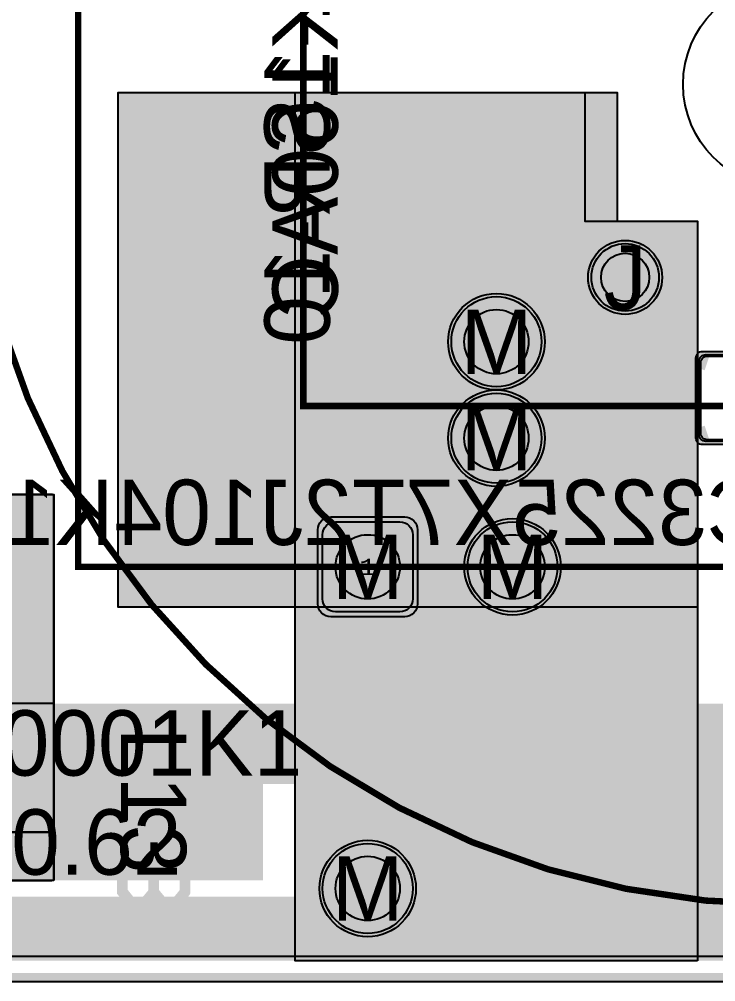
# Model space of a CAD drawing. Extents: x -28 to 199, y -61 to 255.
# Drawn here: x 119.92 to 141.56, y -0.15 to 29.78 of the extents above; entities that cross this region are included whole.
import ezdxf
from ezdxf.enums import TextEntityAlignment as Align

# ---------------------------------------------------------------- set-up
doc = ezdxf.new("R2010")
doc.units = 0
doc.header["$MEASUREMENT"] = 0
for name, color, linetype in [('ASSEMBLY_OUTLINES_TOP', 102, 'CONTINUOUS'), ('ASSEMBLY_PART_NUMBERS_BTM', 191, 'CONTINUOUS'), ('ASSEMBLY_PART_NUMBERS_TOP', 102, 'CONTINUOUS'), ('BOARD_OUTLINE', 10, 'CONTINUOUS'), ('DRILL_DRAWING', 21, 'CONTINUOUS'), ('GENERATED_SILKSCREEN_TOP', 140, 'CONTINUOUS'), ('MANUFACTURING_OUTLINES', 10, 'CONTINUOUS'), ('MOUNTING_HOLE_PADS_LAYER14', 150, 'CONTINUOUS'), ('MOUNTING_HOLE_PADS_LAYER17', 10, 'CONTINUOUS'), ('MOUNTING_HOLE_PADS_LAYER_2', 230, 'CONTINUOUS'), ('MOUNTING_HOLE_PADS_LAYER_3', 81, 'CONTINUOUS'), ('MOUNTING_HOLES_LAYER_2', 42, 'CONTINUOUS'), ('MOUNTING_HOLES_LAYER_3', 42, 'CONTINUOUS'), ('MOUNTING_HOLES_LAYER_BOT21', 42, 'CONTINUOUS'), ('MOUNTING_HOLES_LAYER_TOP', 42, 'CONTINUOUS'), ('PART_HOLES_LAYER_2', 30, 'CONTINUOUS'), ('PART_HOLES_LAYER_3', 30, 'CONTINUOUS'), ('PART_HOLES_LAYER_BOTTOM', 30, 'CONTINUOUS'), ('PART_HOLES_LAYER_TOP', 30, 'CONTINUOUS'), ('PART_PADS_LAYER_2', 230, 'CONTINUOUS'), ('PART_PADS_LAYER_3', 81, 'CONTINUOUS'), ('PART_PADS_LAYER_BOTTOM', 10, 'CONTINUOUS'), ('PART_PADS_LAYER_TOP', 150, 'CONTINUOUS'), ('PART_PADS_SMD_BTM', 10, 'CONTINUOUS'), ('PIN_NUMBERS_BTM', 8, 'CONTINUOUS'), ('PIN_NUMBERS_TOP', 8, 'CONTINUOUS'), ('PLACEMENT_OUTLINES_TOP', 130, 'CONTINUOUS'), ('PLANE_DATA_LAYER_2', 230, 'CONTINUOUS'), ('PLANE_DATA_LAYER_3', 81, 'CONTINUOUS'), ('PLANE_DATA_LAYER_BOTTOM', 10, 'CONTINUOUS'), ('PLANE_DATA_LAYER_TOP', 150, 'CONTINUOUS'), ('PLANE_SHAPES_LAYER_2', 230, 'CONTINUOUS'), ('PLANE_SHAPES_LAYER_3', 81, 'CONTINUOUS'), ('PLANE_SHAPES_LAYER_BOTTOM', 10, 'CONTINUOUS'), ('PLANE_SHAPES_LAYER_TOP', 150, 'CONTINUOUS'), ('ROUTE_BORDER', 151, 'CONTINUOUS'), ('SILKSCREEN_OUTLINES_TOP', 150, 'CONTINUOUS'), ('SILKSCREEN_REF_DES_TOP', 150, 'CONTINUOUS'), ('SOLDERMASK_PADS_BTM', 12, 'CONTINUOUS'), ('SOLDERMASK_PADS_TOP', 180, 'CONTINUOUS'), ('SOLDERPASTE_PADS_BTM', 12, 'CONTINUOUS')]:
    doc.layers.add(name, color=color, linetype=linetype)
doc.styles.add('COURIER_NEW', font='COUR.TTF')
doc.styles.add('VERIBEST_GERBER_0', font='txt')

msp = doc.modelspace()

# ---------------------------------------------------------------- hatches: boundary and pattern name
at = {"layer": 'MOUNTING_HOLES_LAYER_2'}
h = msp.add_hatch(color=256, dxfattribs=at)
edge = h.paths.add_edge_path()
edge.add_arc((138.75, 21.75), 0.75, 0, 360)
h = msp.add_hatch(color=256, dxfattribs=at)
edge = h.paths.add_edge_path()
edge.add_arc((134.75, 19.75), 1, 0, 360)
h = msp.add_hatch(color=256, dxfattribs=at)
edge = h.paths.add_edge_path()
edge.add_arc((134.75, 16.75), 1, 0, 360)
h = msp.add_hatch(color=256, dxfattribs=at)
edge = h.paths.add_edge_path()
edge.add_arc((135.25, 12.75), 1, 0, 360)
h = msp.add_hatch(color=256, dxfattribs=at)
edge = h.paths.add_edge_path()
edge.add_arc((130.75, 2.75), 1, 0, 360)
at = {"layer": 'MOUNTING_HOLES_LAYER_3'}
h = msp.add_hatch(color=256, dxfattribs=at)
edge = h.paths.add_edge_path()
edge.add_arc((138.75, 21.75), 0.75, 0, 360)
h = msp.add_hatch(color=256, dxfattribs=at)
edge = h.paths.add_edge_path()
edge.add_arc((134.75, 19.75), 1, 0, 360)
h = msp.add_hatch(color=256, dxfattribs=at)
edge = h.paths.add_edge_path()
edge.add_arc((134.75, 16.75), 1, 0, 360)
h = msp.add_hatch(color=256, dxfattribs=at)
edge = h.paths.add_edge_path()
edge.add_arc((135.25, 12.75), 1, 0, 360)
h = msp.add_hatch(color=256, dxfattribs=at)
edge = h.paths.add_edge_path()
edge.add_arc((130.75, 2.75), 1, 0, 360)
at = {"layer": 'MOUNTING_HOLES_LAYER_BOT21'}
h = msp.add_hatch(color=256, dxfattribs=at)
edge = h.paths.add_edge_path()
edge.add_arc((138.75, 21.75), 0.75, 0, 360)
h = msp.add_hatch(color=256, dxfattribs=at)
edge = h.paths.add_edge_path()
edge.add_arc((134.75, 19.75), 1, 0, 360)
h = msp.add_hatch(color=256, dxfattribs=at)
edge = h.paths.add_edge_path()
edge.add_arc((134.75, 16.75), 1, 0, 360)
h = msp.add_hatch(color=256, dxfattribs=at)
edge = h.paths.add_edge_path()
edge.add_arc((135.25, 12.75), 1, 0, 360)
h = msp.add_hatch(color=256, dxfattribs=at)
edge = h.paths.add_edge_path()
edge.add_arc((130.75, 2.75), 1, 0, 360)
at = {"layer": 'MOUNTING_HOLES_LAYER_TOP'}
h = msp.add_hatch(color=256, dxfattribs=at)
edge = h.paths.add_edge_path()
edge.add_arc((138.75, 21.75), 0.75, 0, 360)
h = msp.add_hatch(color=256, dxfattribs=at)
edge = h.paths.add_edge_path()
edge.add_arc((134.75, 19.75), 1, 0, 360)
h = msp.add_hatch(color=256, dxfattribs=at)
edge = h.paths.add_edge_path()
edge.add_arc((134.75, 16.75), 1, 0, 360)
h = msp.add_hatch(color=256, dxfattribs=at)
edge = h.paths.add_edge_path()
edge.add_arc((135.25, 12.75), 1, 0, 360)
h = msp.add_hatch(color=256, dxfattribs=at)
edge = h.paths.add_edge_path()
edge.add_arc((130.75, 2.75), 1, 0, 360)
at = {"layer": 'PART_HOLES_LAYER_2'}
h = msp.add_hatch(color=256, dxfattribs=at)
edge = h.paths.add_edge_path()
edge.add_arc((130.75, 12.75), 1, 0, 360)
at = {"layer": 'PART_HOLES_LAYER_3'}
h = msp.add_hatch(color=256, dxfattribs=at)
edge = h.paths.add_edge_path()
edge.add_arc((130.75, 12.75), 1, 0, 360)
at = {"layer": 'PART_HOLES_LAYER_BOTTOM'}
h = msp.add_hatch(color=256, dxfattribs=at)
edge = h.paths.add_edge_path()
edge.add_arc((130.75, 12.75), 1, 0, 360)
at = {"layer": 'PART_HOLES_LAYER_TOP'}
h = msp.add_hatch(color=256, dxfattribs=at)
edge = h.paths.add_edge_path()
edge.add_arc((130.75, 12.75), 1, 0, 360)
at = {"layer": 'PLANE_DATA_LAYER_2'}
msp.add_hatch(color=256, dxfattribs=at).paths.add_polyline_path([(121, 14.9238, 0.414213562373095), (120.9238, 15), (103.500008, 15, -0.414213562373095), (103.5, 15.000008), (103.5, 24.999992, -0.414213562373095), (103.500008, 25), (109.4238, 25, 0.414213562373095), (109.5, 25.0762), (109.5, 31.4238, 0.414213562373095), (109.4238, 31.5), (95.0762, 31.5, 0.414213562373095), (95, 31.4238), (95, 25.0762, 0.414213562373095), (95.0762, 25), (100.999992, 25, -0.414213562373095), (101, 24.999992), (101, 11.5762, 0.414213562373095), (101.0762, 11.5), (106.999992, 11.5, -0.414213562373095), (107, 11.499992), (107, 6.367252, 0.7831157008605979), (107.143643, 6.331786, -0.6540392042637475), (109.428178, 6.167608, 0.7065122331251468), (109.571822, 6.167608, -0.7065077913008041), (111.928178, 6.167608, 0.7065122331251468), (112.071822, 6.167608, -0.842697391212426), (114.5, 5.75, -0.842697391212426), (112.071822, 5.332392, 0.7065122331251468), (111.928178, 5.332392, -0.7065077913008041), (109.571822, 5.332392, 0.7065122331251468), (109.428178, 5.332392, -0.6540392042637475), (107.143643, 5.168214, 0.7831157008605979), (107, 5.132748), (107, 3.0762, 0.414213562373095), (107.0762, 3), (120.9238, 3, 0.414213562373095), (121, 3.0762)], flags=0)
h = msp.add_hatch(color=256, dxfattribs=at)
h.paths.add_polyline_path([(141, 11.5762, -0.414213562373095), (140.9238, 11.5), (136.515686, 11.5, -0.6546494784378296), (136.459815, 11.628015, 0.1891457526457979), (136.9, 12.749999), (136.9, 12.75, 0.9999999999999999), (133.6, 12.75), (133.6, 12.749999, 0.1891457526457979), (134.040185, 11.628015, -0.6546529149618133), (133.984314, 11.5), (132.62581, 11.5, -0.4238460246470318), (132.549651, 11.578697, 0.0081928035694442), (132.55, 11.599994), (132.55, 13.9, 0.414213562373095), (131.9, 14.55), (129.6, 14.55, 0.414213562373095), (128.95, 13.9), (128.95, 11.599994, 0.0081928035694442), (128.950349, 11.578697, -0.4238537609683974), (128.87419, 11.5), (123.0762, 11.5, -0.414213562373095), (123, 11.5762), (123, 27.4238, -0.414213562373095), (123.0762, 27.5), (138.4238, 27.5, -0.414213562373095), (138.5, 27.4238), (138.5, 23.500008, 0.414213562373095), (138.500008, 23.5), (140.9238, 23.5, -0.414213562373095), (141, 23.4238)], flags=0)
h.paths.add_polyline_path([(135.566554, 18.316215, 3.776584228258665), (133.933446, 18.316215, -0.5812912328426739), (133.933446, 18.183785, 3.776584228258665), (135.566554, 18.183785, -0.5812912328426739)], flags=0)
h.paths.add_polyline_path([(137.45, 21.75, -0.9999999999999999), (140.05, 21.75, -0.9999999999999999)], flags=0)
for points in [[(138.75, 21.75), (138.75, 23.1262)], [(138.75, 21.75), (137.3738, 21.75)], [(138.75, 21.75), (138.75, 20.3738)], [(138.75, 21.75), (140.1262, 21.75)], [(134.75, 19.75), (133.529392, 20.970608)], [(134.75, 19.75), (135.970608, 20.970608)], [(134.75, 19.75), (133.50139, 18.558052)], [(134.75, 19.75), (135.99861, 18.558052)], [(134.75, 16.75), (133.50139, 17.941948)], [(134.75, 16.75), (135.99861, 17.941948)], [(134.75, 16.75), (133.529392, 15.529392)], [(134.75, 16.75), (135.970608, 15.529392)], [(130.75, 13.9), (130.75, 14.6262)], [(135.25, 12.75), (135.25, 14.4762)], [(129.6, 12.75), (128.8738, 12.75)], [(131.9, 12.75), (132.6262, 12.75)], [(135.25, 12.75), (133.5238, 12.75)], [(135.25, 12.75), (136.9762, 12.75)]]:
    msp.add_hatch(color=256, dxfattribs=at).paths.add_polyline_path(points, is_closed=False, flags=0)
at = {"layer": 'PLANE_DATA_LAYER_3'}
msp.add_hatch(color=256, dxfattribs=at).paths.add_polyline_path([(121, 14.9238, 0.414213562373095), (120.9238, 15), (103.500008, 15, -0.414213562373095), (103.5, 15.000008), (103.5, 24.999992, -0.414213562373095), (103.500008, 25), (109.4238, 25, 0.414213562373095), (109.5, 25.0762), (109.5, 31.4238, 0.414213562373095), (109.4238, 31.5), (95.0762, 31.5, 0.414213562373095), (95, 31.4238), (95, 25.0762, 0.414213562373095), (95.0762, 25), (100.999992, 25, -0.414213562373095), (101, 24.999992), (101, 11.5762, 0.414213562373095), (101.0762, 11.5), (106.999992, 11.5, -0.414213562373095), (107, 11.499992), (107, 6.367252, 0.7831157008605979), (107.143643, 6.331786, -0.6540392042637475), (109.428178, 6.167608, 0.7065122331251468), (109.571822, 6.167608, -0.7065077913008041), (111.928178, 6.167608, 0.7065122331251468), (112.071822, 6.167608, -0.842697391212426), (114.5, 5.75, -0.842697391212426), (112.071822, 5.332392, 0.7065122331251468), (111.928178, 5.332392, -0.7065077913008041), (109.571822, 5.332392, 0.7065122331251468), (109.428178, 5.332392, -0.6540392042637475), (107.143643, 5.168214, 0.7831157008605979), (107, 5.132748), (107, 3.0762, 0.414213562373095), (107.0762, 3), (120.9238, 3, 0.414213562373095), (121, 3.0762)], flags=0)
h = msp.add_hatch(color=256, dxfattribs=at)
h.paths.add_polyline_path([(141, 11.5762, -0.414213562373095), (140.9238, 11.5), (136.515686, 11.5, -0.6546494784378296), (136.459815, 11.628015, 0.1891457526457979), (136.9, 12.749999), (136.9, 12.75, 0.9999999999999999), (133.6, 12.75), (133.6, 12.749999, 0.1891457526457979), (134.040185, 11.628015, -0.6546529149618133), (133.984314, 11.5), (132.62581, 11.5, -0.4238460246470318), (132.549651, 11.578697, 0.0081928035694442), (132.55, 11.599994), (132.55, 13.9, 0.414213562373095), (131.9, 14.55), (129.6, 14.55, 0.414213562373095), (128.95, 13.9), (128.95, 11.599994, 0.0081928035694442), (128.950349, 11.578697, -0.4238537609683974), (128.87419, 11.5), (123.0762, 11.5, -0.414213562373095), (123, 11.5762), (123, 27.4238, -0.414213562373095), (123.0762, 27.5), (137.4238, 27.5, -0.414213562373095), (137.5, 27.4238), (137.5, 23.500008, 0.414213562373095), (137.500008, 23.5), (140.9238, 23.5, -0.414213562373095), (141, 23.4238)], flags=0)
h.paths.add_polyline_path([(135.566554, 18.316215, 3.776584228258665), (133.933446, 18.316215, -0.5812912328426739), (133.933446, 18.183785, 3.776584228258665), (135.566554, 18.183785, -0.5812912328426739)], flags=0)
h.paths.add_polyline_path([(137.45, 21.75, -0.9999999999999999), (140.05, 21.75, -0.9999999999999999)], flags=0)
for points in [[(138.75, 21.75), (138.75, 23.1262)], [(138.75, 21.75), (137.3738, 21.75)], [(138.75, 21.75), (138.75, 20.3738)], [(138.75, 21.75), (140.1262, 21.75)], [(134.75, 19.75), (133.529392, 20.970608)], [(134.75, 19.75), (135.970608, 20.970608)], [(134.75, 19.75), (133.50139, 18.558052)], [(134.75, 19.75), (135.99861, 18.558052)], [(134.75, 16.75), (133.50139, 17.941948)], [(134.75, 16.75), (135.99861, 17.941948)], [(134.75, 16.75), (133.529392, 15.529392)], [(134.75, 16.75), (135.970608, 15.529392)], [(130.75, 13.9), (130.75, 14.6262)], [(135.25, 12.75), (135.25, 14.4762)], [(129.6, 12.75), (128.8738, 12.75)], [(131.9, 12.75), (132.6262, 12.75)], [(135.25, 12.75), (133.5238, 12.75)], [(135.25, 12.75), (136.9762, 12.75)]]:
    msp.add_hatch(color=256, dxfattribs=at).paths.add_polyline_path(points, is_closed=False, flags=0)
at = {"layer": 'PLANE_DATA_LAYER_BOTTOM'}
h = msp.add_hatch(color=256, dxfattribs=at)
h.paths.add_polyline_path([(169.5, 10.5762, -0.414213562373095), (169.4238, 10.5), (159.500008, 10.5, 0.414213562373095), (159.5, 10.499992), (159.5, 0.7112, -0.414213562373095), (159.4238, 0.635), (134.0762, 0.635, -0.414213562373095), (134, 0.7112), (134, 5.999992, 0.414213562373095), (133.999992, 6), (127.500008, 6, 0.414213562373095), (127.5, 5.999992), (127.5, 3.0762, -0.414213562373095), (127.4238, 3), (107.0762, 3, -0.414213562373095), (107, 3.0762), (107, 5.132748, -0.7831157008605979), (107.143643, 5.168214, 0.6540392042637475), (109.428178, 5.332392, -0.7065122331251468), (109.571822, 5.332392, 0.7065077913008041), (111.928178, 5.332392, -0.7065122331251468), (112.071822, 5.332392, 5.814490949740429), (112.071822, 6.167608, -0.7065122331251468), (111.928178, 6.167608, 0.7065077913008041), (109.571822, 6.167608, -0.7065122331251468), (109.428178, 6.167608, 0.6540392042637475), (107.143643, 6.331786, -0.7831157008605979), (107, 6.367252), (107, 11.499992, 0.414213562373095), (106.999992, 11.5), (101.0762, 11.5, -0.414213562373095), (101, 11.5762), (101, 24.999992, 0.414213562373095), (100.999992, 25), (95.0762, 25, -0.414213562373095), (95, 25.0762), (95, 31.4238, -0.414213562373095), (95.0762, 31.5), (109.4238, 31.5, -0.414213562373095), (109.5, 31.4238), (109.5, 25.0762, -0.414213562373095), (109.4238, 25), (103.500008, 25, 0.414213562373095), (103.5, 24.999992), (103.5, 15.000008, 0.414213562373095), (103.500008, 15), (120.9238, 15, -0.414213562373095), (121, 14.9238), (121, 8.500008, 0.414213562373095), (121.000008, 8.5), (145.499992, 8.5, 0.414213562373095), (145.5, 8.500008), (145.5, 16.437109, -0.2294412891216877), (145.528962, 16.4969, 0.229443529308325), (145.7, 16.85), (145.7, 19.15, 0.229443529308325), (145.528962, 19.5031, -0.2294412891216876), (145.5, 19.562891), (145.5, 22.9238, -0.414213562373095), (145.5762, 23), (148.031585, 23, -0.7571947813028697), (148.071364, 22.858807, 1.706703920368657), (150.05, 21.75), (150.05, 21.750001, 0.3457374040796593), (149.058138, 23.012954, -0.3457356601756757), (149, 23.086982), (149, 27.4238, -0.414213562373095), (149.0762, 27.5), (169.4238, 27.5, -0.414213562373095), (169.5, 27.4238)], flags=0)
h.paths.add_polyline_path([(108.25, 26.075, 0.414213562373095), (109, 26.825), (109, 29.825, 0.414213562373095), (108.25, 30.575), (96.25, 30.575, 0.414213562373095), (95.5, 29.825), (95.5, 26.825, 0.414213562373095), (96.25, 26.075)], flags=0)
h.paths.add_polyline_path([(150.6, 12.75, -0.9999999999999999), (153.9, 12.75, -0.9999999999999999)], flags=0)
h.paths.add_polyline_path([(153.566554, 18.316215, 3.776584228258665), (151.933446, 18.316215, -0.5812912328426739), (151.933446, 18.183785, 3.776584228258665), (153.566554, 18.183785, -0.5812912328426739)], flags=0)
h.paths.add_polyline_path([(155.1, 2.75, -0.9999999999999999), (158.4, 2.75, -0.9999999999999999)], flags=0)
h.paths.add_polyline_path([(155.1, 12.75, -0.9999999999999999), (158.4, 12.75, -0.9999999999999999)], flags=0)
h = msp.add_hatch(color=256, dxfattribs=at)
h.paths.add_polyline_path([(141, 19.562891, -0.2294412891216877), (140.971038, 19.5031, 0.229443529308325), (140.8, 19.15), (140.8, 16.85, 0.229443529308325), (140.971038, 16.4969, -0.2294412891216877), (141, 16.437109), (141, 11.5762, -0.414213562373095), (140.9238, 11.5), (136.515686, 11.5, -0.6546494784378296), (136.459815, 11.628015, 0.1891457526457979), (136.9, 12.749999), (136.9, 12.75, 0.9999999999999999), (133.6, 12.75), (133.6, 12.749999, 0.1891457526457979), (134.040185, 11.628015, -0.6546529149618133), (133.984314, 11.5), (132.455096, 11.5, -0.414213562373095), (132.378896, 11.5762), (132.378896, 11.576202, -0.0604851549100909), (132.38111, 11.594437, 0.060492362689889), (132.4, 11.750001), (132.4, 13.75, 0.414213562373095), (131.75, 14.4), (129.75, 14.4, 0.414213562373095), (129.1, 13.75), (129.1, 11.749999, 0.0604915906442901), (129.11889, 11.594437, -0.0604851549100909), (129.121104, 11.576202), (129.121104, 11.5762, -0.414213562373095), (129.044904, 11.5), (123.0762, 11.5, -0.414213562373095), (123, 11.5762), (123, 27.4238, -0.414213562373095), (123.0762, 27.5), (137.4238, 27.5, -0.414213562373095), (137.5, 27.4238), (137.5, 23.500008, 0.414213562373095), (137.500008, 23.5), (140.9238, 23.5, -0.414213562373095), (141, 23.4238)], flags=0)
h.paths.add_polyline_path([(135.566554, 18.316215, 3.776584228258665), (133.933446, 18.316215, -0.5812912328426739), (133.933446, 18.183785, 3.776584228258665), (135.566554, 18.183785, -0.5812912328426739)], flags=0)
h.paths.add_polyline_path([(137.45, 21.75, -0.9999999999999999), (140.05, 21.75, -0.9999999999999999)], flags=0)
for points in [[(138.75, 21.75), (138.75, 23.1262)], [(138.75, 21.75), (137.3738, 21.75)], [(138.75, 21.75), (138.75, 20.3738)], [(138.75, 21.75), (140.1262, 21.75)], [(134.75, 19.75), (133.529392, 20.970608)], [(134.75, 19.75), (135.970608, 20.970608)], [(134.75, 19.75), (133.50139, 18.558052)], [(134.75, 19.75), (135.99861, 18.558052)], [(141.3, 19.1), (140.742175, 19.287842)], [(134.75, 16.75), (133.50139, 17.941948)], [(134.75, 16.75), (135.99861, 17.941948)], [(141.3, 16.9), (140.742172, 16.712168)], [(134.75, 16.75), (133.529392, 15.529392)], [(134.75, 16.75), (135.970608, 15.529392)], [(130.75, 13.75), (130.75, 14.4762)], [(135.25, 12.75), (135.25, 14.4762)], [(129.75, 12.75), (129.0238, 12.75)], [(131.75, 12.75), (132.4762, 12.75)], [(135.25, 12.75), (133.5238, 12.75)], [(135.25, 12.75), (136.9762, 12.75)]]:
    msp.add_hatch(color=256, dxfattribs=at).paths.add_polyline_path(points, is_closed=False, flags=0)
at = {"layer": 'PLANE_DATA_LAYER_TOP'}
h = msp.add_hatch(color=256, dxfattribs=at)
h.paths.add_polyline_path([(141, 0.7112, -0.414213562373095), (140.9238, 0.635), (96.5762, 0.635, -0.414213562373095), (96.5, 0.7112), (96.5, 20.999992, 0.414213562373095), (96.499992, 21), (76.5762, 21, -0.414213562373095), (76.5, 21.0762), (76.5, 32.9238, -0.414213562373095), (76.5762, 33), (91.4238, 33, -0.414213562373095), (91.5, 32.9238), (91.5, 23.000008, 0.414213562373095), (91.500008, 23), (98.9238, 23, -0.414213562373095), (99, 22.9238), (99, 9.500008, 0.414213562373095), (99.000008, 9.5), (104.4238, 9.5, -0.414213562373095), (104.5, 9.4238), (104.5, 6.367252, -0.7831157008605979), (104.356357, 6.331786, 0.6540392042637475), (102.071822, 6.167608, -0.7065122331251468), (101.928178, 6.167608, 0.7065077913008041), (99.571822, 6.167608, -0.7065122331251468), (99.428178, 6.167608, 5.814490949740429), (99.428178, 5.332392, -0.7065122331251468), (99.571822, 5.332392, 0.7065077913008041), (101.928178, 5.332392, -0.7065122331251468), (102.071822, 5.332392, 0.6540392042637475), (104.356357, 5.168214, -0.7831157008605979), (104.5, 5.132748), (104.5, 2.500008, 0.414213562373095), (104.500008, 2.5), (128.499992, 2.5, 0.414213562373095), (128.5, 2.500008), (128.5, 12.499992, 0.414213562373095), (128.499992, 12.5), (123.0762, 12.5, -0.414213562373095), (123, 12.5762), (123, 27.4238, -0.414213562373095), (123.0762, 27.5), (137.4238, 27.5, -0.414213562373095), (137.5, 27.4238), (137.5, 23.500008, 0.414213562373095), (137.500008, 23.5), (140.9238, 23.5, -0.414213562373095), (141, 23.4238)], flags=0)
h.paths.add_polyline_path([(129.1, 2.75, -0.9999999999999999), (132.4, 2.75, -0.9999999999999999)], flags=0)
h.paths.add_polyline_path([(131.75, 11.1, 0.414213562373095), (132.4, 11.75), (132.4, 13.75, 0.414213562373095), (131.75, 14.4), (129.75, 14.4, 0.414213562373095), (129.1, 13.75), (129.1, 11.75, 0.414213562373095), (129.75, 11.1)], flags=0)
h.paths.add_polyline_path([(135.566554, 18.316215, 3.776584228258665), (133.933446, 18.316215, -0.5812912328426739), (133.933446, 18.183785, 3.776584228258665), (135.566554, 18.183785, -0.5812912328426739)], flags=0)
h.paths.add_polyline_path([(133.6, 12.75, -0.9999999999999999), (136.9, 12.75, -0.9999999999999999)], flags=0)
h.paths.add_polyline_path([(137.45, 21.75, -0.9999999999999999), (140.05, 21.75, -0.9999999999999999)], flags=0)
msp.add_hatch(color=256, dxfattribs=at).paths.add_polyline_path([(121, 14.9238, 0.414213562373095), (120.9238, 15), (103.500008, 15, -0.414213562373095), (103.5, 15.000008), (103.5, 24.999992, -0.414213562373095), (103.500008, 25), (109.4238, 25, 0.414213562373095), (109.5, 25.0762), (109.5, 31.4238, 0.414213562373095), (109.4238, 31.5), (95.0762, 31.5, 0.414213562373095), (95, 31.4238), (95, 25.0762, 0.414213562373095), (95.0762, 25), (100.999992, 25, -0.414213562373095), (101, 24.999992), (101, 11.5762, 0.414213562373095), (101.0762, 11.5), (106.999992, 11.5, -0.414213562373095), (107, 11.499992), (107, 6.367252, 0.7831157008605979), (107.143643, 6.331786, -0.6540392042637475), (109.428178, 6.167608, 0.7065122331251468), (109.571822, 6.167608, -0.7065077913008041), (111.928178, 6.167608, 0.7065122331251468), (112.071822, 6.167608, -0.842697391212426), (114.5, 5.75, -0.2785560001729294), (113.831786, 4.643643, 0.2785543124447639), (113.791052, 4.5762, 0.414213562373095), (113.867252, 4.5), (120.9238, 4.5, 0.414213562373095), (121, 4.5762)], flags=0)
for points in [[(138.75, 21.75), (138.75, 23.1262)], [(138.75, 21.75), (137.3738, 21.75)], [(138.75, 21.75), (138.75, 20.3738)], [(138.75, 21.75), (140.1262, 21.75)], [(134.75, 19.75), (133.529392, 20.970608)], [(134.75, 19.75), (135.970608, 20.970608)], [(134.75, 19.75), (133.50139, 18.558052)], [(134.75, 19.75), (135.99861, 18.558052)], [(134.75, 16.75), (133.50139, 17.941948)], [(134.75, 16.75), (135.99861, 17.941948)], [(134.75, 16.75), (133.529392, 15.529392)], [(134.75, 16.75), (135.970608, 15.529392)], [(130.75, 13.75), (130.75, 14.4762)], [(135.25, 12.75), (135.25, 14.4762)], [(129.75, 12.75), (129.0238, 12.75)], [(131.75, 12.75), (132.4762, 12.75)], [(135.25, 12.75), (133.5238, 12.75)], [(135.25, 12.75), (135.25, 11.0238)], [(135.25, 12.75), (136.9762, 12.75)], [(130.75, 11.75), (130.75, 11.0238)], [(130.75, 2.75), (130.75, 4.4762)], [(130.75, 2.75), (129.0238, 2.75)], [(130.75, 2.75), (130.75, 1.0238)], [(130.75, 2.75), (132.4762, 2.75)]]:
    msp.add_hatch(color=256, dxfattribs=at).paths.add_polyline_path(points, is_closed=False, flags=0)
at = {"layer": 'PLANE_SHAPES_LAYER_2'}
for points in [[(121, 3), (107, 3), (107, 11.5), (101, 11.5), (101, 25), (95, 25), (95, 31.5), (109.5, 31.5), (109.5, 25), (103.5, 25), (103.5, 15), (121, 15)], [(141, 11.5), (123, 11.5), (123, 27.5), (138.5, 27.5), (138.5, 23.5), (141, 23.5)]]:
    msp.add_hatch(color=256, dxfattribs=at).paths.add_polyline_path(points, flags=0)
at = {"layer": 'PLANE_SHAPES_LAYER_3'}
for points in [[(121, 3), (107, 3), (107, 11.5), (101, 11.5), (101, 25), (95, 25), (95, 31.5), (109.5, 31.5), (109.5, 25), (103.5, 25), (103.5, 15), (121, 15)], [(141, 11.5), (123, 11.5), (123, 27.5), (137.5, 27.5), (137.5, 23.5), (141, 23.5)]]:
    msp.add_hatch(color=256, dxfattribs=at).paths.add_polyline_path(points, flags=0)
at = {"layer": 'PLANE_SHAPES_LAYER_BOTTOM'}
for points in [[(121, 8.5), (107, 8.5), (107, 11.5), (101, 11.5), (101, 25), (95, 25), (95, 31.5), (109.5, 31.5), (109.5, 25), (103.5, 25), (103.5, 15), (121, 15)], [(141, 11.5), (123, 11.5), (123, 27.5), (137.5, 27.5), (137.5, 23.5), (141, 23.5)]]:
    msp.add_hatch(color=256, dxfattribs=at).paths.add_polyline_path(points, flags=0)
at = {"layer": 'PLANE_SHAPES_LAYER_TOP'}
for points in [[(121, 4.5), (107, 4.5), (107, 11.5), (101, 11.5), (101, 25), (95, 25), (95, 31.5), (109.5, 31.5), (109.5, 25), (103.5, 25), (103.5, 15), (121, 15)], [(141, 0.5), (128.5, 0.5), (128.5, 27.5), (137.5, 27.5), (137.5, 23.5), (141, 23.5)]]:
    msp.add_hatch(color=256, dxfattribs=at).paths.add_polyline_path(points, flags=0)

# ---------------------------------------------------------------- linework, layer by layer
at = {"layer": 'ASSEMBLY_OUTLINES_TOP', "const_width": 0.2}
msp.add_lwpolyline([(118.25, 27.75, -1), (169.25, 27.75, -1)], format="xyb", close=True, dxfattribs=at)
for points in [[(121.75, 12.75), (121.75, 42.75), (165.75, 42.75), (165.75, 12.75)], [(128.75, 17.75), (128.75, 37.75), (158.75, 37.75), (158.75, 17.75)]]:
    msp.add_lwpolyline(points, close=True, dxfattribs=at)
at = {"layer": 'BOARD_OUTLINE', "const_width": 0.25}
msp.add_lwpolyline([(0, 1.5), (0, 253.5, -0.4142135624), (1.5, 255), (168.5, 255, -0.4142135624), (170, 253.5), (170, 1.5, -0.4142135624), (168.5, 0), (1.5, 0, -0.4142135624)], format="xyb", close=True, dxfattribs=at)
at = {"layer": 'GENERATED_SILKSCREEN_TOP', "const_width": 0.15}
msp.add_lwpolyline([(118.25, 27.75, -1), (169.25, 27.75, -1)], format="xyb", close=True, dxfattribs=at)
for points in [[(129.275, 42.750005), (129.275, 42.75), (129.275, 42.749995), (121.750005, 42.749995), (121.750005, 12.750005), (129.275, 12.750005), (129.275, 12.749995), (121.75, 12.749995, -0.4142135624), (121.749995, 12.75), (121.749995, 42.75, -0.4142135624), (121.75, 42.750005), (129.275, 42.750005)], [(133.665742, 37.749995), (128.750005, 37.749995), (128.750005, 17.750005), (133.665742, 17.750005, 2.2803e-06), (133.665733, 17.749995), (128.75, 17.749995, -0.4142135624), (128.749995, 17.75), (128.749995, 37.75, -0.4142135624), (128.75, 37.750005), (133.665733, 37.750005, 2.2803e-06), (133.665742, 37.749995)], [(151.665742, 17.750005, 2.2803e-06), (151.665733, 17.749995), (135.834267, 17.749995, 2.2803e-06), (135.834258, 17.750005), (151.665742, 17.750005)], [(150.775, 12.750055, 9.322e-06), (150.775, 12.75, 9.322e-06), (150.775, 12.749945), (150.775, 12.749995), (136.725, 12.749995), (136.725, 12.75), (136.725, 12.750005), (150.775, 12.750005), (150.775, 12.750055)]]:
    msp.add_lwpolyline(points, format="xyb", dxfattribs=at)
at = {"layer": 'GENERATED_SILKSCREEN_TOP'}
for points, const_width in [([(133.775, 12.750005), (133.775, 12.75), (133.775, 12.749995), (132.225, 12.749995), (132.225, 12.750005), (133.775, 12.750005)], 0.15), ([(123.12872, 7.47798), (123.11248, 7.47392), (123.10233, 7.46174), (123.09218, 7.45159), (123.08812, 7.43738), (123.08812, 6.06713), (123.09015, 6.05292), (123.1003, 6.04074), (123.11451, 6.03465), (123.12872, 6.03262), (123.14496, 6.03465), (123.15917, 6.04074), (123.16932, 6.05292), (123.17135, 6.06713), (123.17135, 7.39272), (125.07752, 7.39272), (125.09376, 7.39678), (125.10391, 7.40693), (125.11, 7.42114), (125.11203, 7.43738), (125.11, 7.45159), (125.10391, 7.46377), (125.09376, 7.47392), (125.07752, 7.47798), (123.12872, 7.47798)], 0.25), ([(123.17135, 5.26528), (123.16932, 5.28152), (123.15917, 5.28964), (123.14496, 5.29573), (123.12872, 5.29776), (123.11451, 5.29573), (123.1003, 5.28964), (123.09015, 5.28152), (123.08812, 5.26528), (123.08812, 4.47358), (123.09015, 4.45937), (123.1003, 4.44719), (123.11451, 4.4411), (123.12872, 4.43907), (123.14496, 4.4411), (123.15917, 4.44719), (123.16932, 4.45937), (123.17135, 4.47358), (123.17135, 4.83086), (125.07752, 4.83086), (125.09173, 4.83289), (125.10188, 4.83898), (125.10797, 4.84913), (125.11, 4.86334), (125.11203, 4.87349), (125.11203, 4.88364), (125.10797, 4.89176), (125.09985, 4.89988), (124.54363, 5.29573), (124.52942, 5.30182), (124.51724, 5.30182), (124.50303, 5.29573), (124.49288, 5.28558), (124.48476, 5.2734), (124.4807, 5.25919), (124.48476, 5.24498), (124.49491, 5.23483), (124.94963, 4.91003), (123.17135, 4.91003), (123.17135, 5.26528)], 0.25), ([(123.09624, 3.35099), (123.37435, 3.69406), (123.3845, 3.70421), (123.39059, 3.70624), (123.39668, 3.70624), (123.41089, 3.70421), (123.4251, 3.69609), (123.43728, 3.68594), (123.44337, 3.67376), (123.4454, 3.65955), (123.44134, 3.64534), (123.17135, 3.31445), (123.17135, 2.65876), (123.42713, 2.34208), (123.80471, 2.34208), (124.06252, 2.6547), (124.06252, 2.99168), (124.06658, 3.00792), (124.0747, 3.01807), (124.08891, 3.02416), (124.10312, 3.02619), (124.11733, 3.02416), (124.13154, 3.01807), (124.13966, 3.00792), (124.14372, 2.99168), (124.14372, 2.6547), (124.40153, 2.34208), (124.77911, 2.34208), (125.03489, 2.65876), (125.03489, 3.31445), (124.7649, 3.64534), (124.76084, 3.65955), (124.76287, 3.67376), (124.76896, 3.68594), (124.78114, 3.69609), (124.79535, 3.70421), (124.80956, 3.70624), (124.81565, 3.70624), (124.82174, 3.70421), (124.83189, 3.69406), (125.11, 3.35099), (125.11203, 3.3449), (125.11406, 3.33881), (125.11609, 3.33678), (125.11812, 3.32866), (125.11812, 2.64455), (125.11609, 2.6344), (125.11406, 2.63034), (125.11203, 2.62425), (125.11, 2.61816), (124.83189, 2.27509), (124.82377, 2.269), (124.81362, 2.26697), (124.80753, 2.26291), (124.79941, 2.26088), (124.38123, 2.26088), (124.37514, 2.26291), (124.36093, 2.26697), (124.35281, 2.269), (124.34672, 2.27509), (124.10312, 2.5735), (123.85952, 2.27509), (123.85546, 2.27306), (123.8514, 2.269), (123.84937, 2.26697), (123.84531, 2.26697), (123.8311, 2.26291), (123.82501, 2.26088), (123.40683, 2.26088), (123.39668, 2.26291), (123.38856, 2.26697), (123.38044, 2.269), (123.37435, 2.27509), (123.09624, 2.61816), (123.09218, 2.62628), (123.09015, 2.62831), (123.09015, 2.6344), (123.09015, 2.63643), (123.08812, 2.63846), (123.08812, 2.64455), (123.08812, 3.32866), (123.09015, 3.33678), (123.09218, 3.3449), (123.09624, 3.35099)], 0.25)]:
    msp.add_lwpolyline(points, dxfattribs=dict(at, const_width=const_width))
at = {"layer": 'MANUFACTURING_OUTLINES'}
msp.add_lwpolyline([(170.150405, 1.5, -0.4142135624), (168.5, -0.150405), (1.5, -0.150405, -0.4142135624), (-0.150405, 1.5), (-0.150405, 253.5, -0.4142135624), (1.5, 255.150405), (168.5, 255.150405, -0.4142135624), (170.150405, 253.5)], format="xyb", close=True, dxfattribs=at)
at = {"layer": 'MOUNTING_HOLE_PADS_LAYER14'}
for centre, radius in [((143.75, 27.75), 3.2), ((138.75, 21.75), 1.05), ((134.75, 19.75), 1.4), ((134.75, 16.75), 1.4), ((135.25, 12.75), 1.4), ((130.75, 2.75), 1.4)]:
    msp.add_circle(centre, radius, dxfattribs=at)
at = {"layer": 'MOUNTING_HOLE_PADS_LAYER17'}
for centre, radius in [((143.75, 27.75), 3.2), ((138.75, 21.75), 1.05), ((134.75, 19.75), 1.4), ((134.75, 16.75), 1.4), ((135.25, 12.75), 1.4), ((130.75, 2.75), 1.4)]:
    msp.add_circle(centre, radius, dxfattribs=at)
at = {"layer": 'MOUNTING_HOLE_PADS_LAYER_2'}
for centre, radius in [((143.75, 27.75), 3.2), ((138.75, 21.75), 1.05), ((134.75, 19.75), 1.4), ((134.75, 16.75), 1.4), ((135.25, 12.75), 1.4), ((130.75, 2.75), 1.4)]:
    msp.add_circle(centre, radius, dxfattribs=at)
at = {"layer": 'MOUNTING_HOLE_PADS_LAYER_3'}
for centre, radius in [((143.75, 27.75), 3.2), ((138.75, 21.75), 1.05), ((134.75, 19.75), 1.4), ((134.75, 16.75), 1.4), ((135.25, 12.75), 1.4), ((130.75, 2.75), 1.4)]:
    msp.add_circle(centre, radius, dxfattribs=at)
at = {"layer": 'MOUNTING_HOLES_LAYER_2'}
for centre, radius in [((138.75, 21.75), 0.75), ((134.75, 19.75), 1), ((134.75, 16.75), 1), ((135.25, 12.75), 1), ((130.75, 2.75), 1)]:
    msp.add_circle(centre, radius, dxfattribs=at)
at = {"layer": 'MOUNTING_HOLES_LAYER_3'}
for centre, radius in [((138.75, 21.75), 0.75), ((134.75, 19.75), 1), ((134.75, 16.75), 1), ((135.25, 12.75), 1), ((130.75, 2.75), 1)]:
    msp.add_circle(centre, radius, dxfattribs=at)
at = {"layer": 'MOUNTING_HOLES_LAYER_BOT21'}
for centre, radius in [((138.75, 21.75), 0.75), ((134.75, 19.75), 1), ((134.75, 16.75), 1), ((135.25, 12.75), 1), ((130.75, 2.75), 1)]:
    msp.add_circle(centre, radius, dxfattribs=at)
at = {"layer": 'MOUNTING_HOLES_LAYER_TOP'}
for centre, radius in [((138.75, 21.75), 0.75), ((134.75, 19.75), 1), ((134.75, 16.75), 1), ((135.25, 12.75), 1), ((130.75, 2.75), 1)]:
    msp.add_circle(centre, radius, dxfattribs=at)
at = {"layer": 'PART_HOLES_LAYER_2'}
msp.add_circle((130.75, 12.75), 1, dxfattribs=at)
at = {"layer": 'PART_HOLES_LAYER_3'}
msp.add_circle((130.75, 12.75), 1, dxfattribs=at)
at = {"layer": 'PART_HOLES_LAYER_BOTTOM'}
msp.add_circle((130.75, 12.75), 1, dxfattribs=at)
at = {"layer": 'PART_HOLES_LAYER_TOP'}
msp.add_circle((130.75, 12.75), 1, dxfattribs=at)
at = {"layer": 'PART_PADS_LAYER_2'}
msp.add_lwpolyline([(129.6, 11.2, -0.4142135624), (129.2, 11.6), (129.2, 13.9, -0.4142135624), (129.6, 14.3), (131.9, 14.3, -0.4142135624), (132.3, 13.9), (132.3, 11.6, -0.4142135624), (131.9, 11.2)], format="xyb", close=True, dxfattribs=at)
at = {"layer": 'PART_PADS_LAYER_3'}
msp.add_lwpolyline([(129.6, 11.2, -0.4142135624), (129.2, 11.6), (129.2, 13.9, -0.4142135624), (129.6, 14.3), (131.9, 14.3, -0.4142135624), (132.3, 13.9), (132.3, 11.6, -0.4142135624), (131.9, 11.2)], format="xyb", close=True, dxfattribs=at)
at = {"layer": 'PART_PADS_LAYER_BOTTOM'}
msp.add_lwpolyline([(129.75, 11.35, -0.4142135624), (129.35, 11.75), (129.35, 13.75, -0.4142135624), (129.75, 14.15), (131.75, 14.15, -0.4142135624), (132.15, 13.75), (132.15, 11.75, -0.4142135624), (131.75, 11.35)], format="xyb", close=True, dxfattribs=at)
at = {"layer": 'PART_PADS_LAYER_TOP'}
msp.add_lwpolyline([(129.75, 11.35, -0.4142135624), (129.35, 11.75), (129.35, 13.75, -0.4142135624), (129.75, 14.15), (131.75, 14.15, -0.4142135624), (132.15, 13.75), (132.15, 11.75, -0.4142135624), (131.75, 11.35)], format="xyb", close=True, dxfattribs=at)
at = {"layer": 'PART_PADS_SMD_BTM'}
msp.add_lwpolyline([(141.25, 16.65, -0.4142135624), (141.05, 16.85), (141.05, 19.15, -0.4142135624), (141.25, 19.35), (142.45, 19.35, -0.4142135624), (142.65, 19.15), (142.65, 16.85, -0.4142135624), (142.45, 16.65)], format="xyb", close=True, dxfattribs=at)
at = {"layer": 'PLACEMENT_OUTLINES_TOP'}
msp.add_circle((143.75, 27.75), 25.5, dxfattribs=at)
at = {"layer": 'PLANE_DATA_LAYER_2', "const_width": 0.5}
for points in [[(138.75, 21.75), (138.75, 23.1262)], [(138.75, 21.75), (137.3738, 21.75)], [(138.75, 21.75), (138.75, 20.3738)], [(138.75, 21.75), (140.1262, 21.75)], [(134.75, 19.75), (133.529392, 20.970608)], [(134.75, 19.75), (135.970608, 20.970608)], [(134.75, 19.75), (133.50139, 18.558052)], [(134.75, 19.75), (135.99861, 18.558052)], [(134.75, 16.75), (133.50139, 17.941948)], [(134.75, 16.75), (135.99861, 17.941948)], [(134.75, 16.75), (133.529392, 15.529392)], [(134.75, 16.75), (135.970608, 15.529392)], [(130.75, 13.9), (130.75, 14.6262)], [(135.25, 12.75), (135.25, 14.4762)], [(129.6, 12.75), (128.8738, 12.75)], [(131.9, 12.75), (132.6262, 12.75)], [(135.25, 12.75), (133.5238, 12.75)], [(135.25, 12.75), (136.9762, 12.75)]]:
    msp.add_lwpolyline(points, dxfattribs=at)
at = {"layer": 'PLANE_DATA_LAYER_2'}
msp.add_lwpolyline([(107.0762, 3), (120.9238, 3, 0.4142135624), (121, 3.0762), (121, 14.9238, 0.4142135624), (120.9238, 15), (103.500008, 15, -0.4142135624)], format="xyb", dxfattribs=at)
at = {"layer": 'PLANE_DATA_LAYER_3', "const_width": 0.5}
for points in [[(138.75, 21.75), (138.75, 23.1262)], [(138.75, 21.75), (137.3738, 21.75)], [(138.75, 21.75), (138.75, 20.3738)], [(138.75, 21.75), (140.1262, 21.75)], [(134.75, 19.75), (133.529392, 20.970608)], [(134.75, 19.75), (135.970608, 20.970608)], [(134.75, 19.75), (133.50139, 18.558052)], [(134.75, 19.75), (135.99861, 18.558052)], [(134.75, 16.75), (133.50139, 17.941948)], [(134.75, 16.75), (135.99861, 17.941948)], [(134.75, 16.75), (133.529392, 15.529392)], [(134.75, 16.75), (135.970608, 15.529392)], [(130.75, 13.9), (130.75, 14.6262)], [(135.25, 12.75), (135.25, 14.4762)], [(129.6, 12.75), (128.8738, 12.75)], [(131.9, 12.75), (132.6262, 12.75)], [(135.25, 12.75), (133.5238, 12.75)], [(135.25, 12.75), (136.9762, 12.75)]]:
    msp.add_lwpolyline(points, dxfattribs=at)
at = {"layer": 'PLANE_DATA_LAYER_3'}
msp.add_lwpolyline([(107.0762, 3), (120.9238, 3, 0.4142135624), (121, 3.0762), (121, 14.9238, 0.4142135624), (120.9238, 15), (103.500008, 15, -0.4142135624)], format="xyb", dxfattribs=at)
at = {"layer": 'PLANE_DATA_LAYER_BOTTOM', "const_width": 0.5}
for points in [[(138.75, 21.75), (138.75, 23.1262)], [(138.75, 21.75), (137.3738, 21.75)], [(138.75, 21.75), (138.75, 20.3738)], [(138.75, 21.75), (140.1262, 21.75)], [(134.75, 19.75), (133.529392, 20.970608)], [(134.75, 19.75), (135.970608, 20.970608)], [(134.75, 19.75), (133.50139, 18.558052)], [(134.75, 19.75), (135.99861, 18.558052)], [(141.3, 19.1), (140.742175, 19.287842)], [(134.75, 16.75), (133.50139, 17.941948)], [(134.75, 16.75), (135.99861, 17.941948)], [(141.3, 16.9), (140.742172, 16.712168)], [(134.75, 16.75), (133.529392, 15.529392)], [(134.75, 16.75), (135.970608, 15.529392)], [(130.75, 13.75), (130.75, 14.4762)], [(135.25, 12.75), (135.25, 14.4762)], [(129.75, 12.75), (129.0238, 12.75)], [(131.75, 12.75), (132.4762, 12.75)], [(135.25, 12.75), (133.5238, 12.75)], [(135.25, 12.75), (136.9762, 12.75)]]:
    msp.add_lwpolyline(points, dxfattribs=at)
at = {"layer": 'PLANE_DATA_LAYER_TOP', "const_width": 0.5}
for points in [[(138.75, 21.75), (138.75, 23.1262)], [(138.75, 21.75), (137.3738, 21.75)], [(138.75, 21.75), (138.75, 20.3738)], [(138.75, 21.75), (140.1262, 21.75)], [(134.75, 19.75), (133.529392, 20.970608)], [(134.75, 19.75), (135.970608, 20.970608)], [(134.75, 19.75), (133.50139, 18.558052)], [(134.75, 19.75), (135.99861, 18.558052)], [(134.75, 16.75), (133.50139, 17.941948)], [(134.75, 16.75), (135.99861, 17.941948)], [(134.75, 16.75), (133.529392, 15.529392)], [(134.75, 16.75), (135.970608, 15.529392)], [(130.75, 13.75), (130.75, 14.4762)], [(135.25, 12.75), (135.25, 14.4762)], [(129.75, 12.75), (129.0238, 12.75)], [(131.75, 12.75), (132.4762, 12.75)], [(135.25, 12.75), (133.5238, 12.75)], [(135.25, 12.75), (135.25, 11.0238)], [(135.25, 12.75), (136.9762, 12.75)], [(130.75, 11.75), (130.75, 11.0238)], [(130.75, 2.75), (130.75, 4.4762)], [(130.75, 2.75), (129.0238, 2.75)], [(130.75, 2.75), (130.75, 1.0238)], [(130.75, 2.75), (132.4762, 2.75)]]:
    msp.add_lwpolyline(points, dxfattribs=at)
at = {"layer": 'PLANE_DATA_LAYER_TOP'}
msp.add_lwpolyline([(113.867252, 4.5), (120.9238, 4.5, 0.4142135624), (121, 4.5762), (121, 14.9238, 0.4142135624), (120.9238, 15), (103.500008, 15, -0.4142135624)], format="xyb", dxfattribs=at)
at = {"layer": 'PLANE_SHAPES_LAYER_2'}
for points in [[(121, 3), (107, 3), (107, 11.5), (101, 11.5), (101, 25), (95, 25), (95, 31.5), (109.5, 31.5), (109.5, 25), (103.5, 25), (103.5, 15), (121, 15)], [(141, 11.5), (123, 11.5), (123, 27.5), (138.5, 27.5), (138.5, 23.5), (141, 23.5)]]:
    msp.add_lwpolyline(points, close=True, dxfattribs=at)
at = {"layer": 'PLANE_SHAPES_LAYER_3'}
for points in [[(121, 3), (107, 3), (107, 11.5), (101, 11.5), (101, 25), (95, 25), (95, 31.5), (109.5, 31.5), (109.5, 25), (103.5, 25), (103.5, 15), (121, 15)], [(141, 11.5), (123, 11.5), (123, 27.5), (137.5, 27.5), (137.5, 23.5), (141, 23.5)]]:
    msp.add_lwpolyline(points, close=True, dxfattribs=at)
at = {"layer": 'PLANE_SHAPES_LAYER_BOTTOM'}
for points in [[(121, 8.5), (107, 8.5), (107, 11.5), (101, 11.5), (101, 25), (95, 25), (95, 31.5), (109.5, 31.5), (109.5, 25), (103.5, 25), (103.5, 15), (121, 15)], [(141, 11.5), (123, 11.5), (123, 27.5), (137.5, 27.5), (137.5, 23.5), (141, 23.5)]]:
    msp.add_lwpolyline(points, close=True, dxfattribs=at)
for points in [[(107, 6), (145.5, 6), (107, 8.5), (145.5, 8.5)], [(107, 3), (127.5, 3), (107, 6), (127.5, 6)], [(134, 0.5), (145.5, 0.5), (134, 6), (145.5, 6)]]:
    msp.add_solid(points, dxfattribs=at)
at = {"layer": 'PLANE_SHAPES_LAYER_TOP'}
for points in [[(121, 4.5), (107, 4.5), (107, 11.5), (101, 11.5), (101, 25), (95, 25), (95, 31.5), (109.5, 31.5), (109.5, 25), (103.5, 25), (103.5, 15), (121, 15)], [(141, 0.5), (128.5, 0.5), (128.5, 27.5), (137.5, 27.5), (137.5, 23.5), (141, 23.5)]]:
    msp.add_lwpolyline(points, close=True, dxfattribs=at)
for points in [[(123, 12.5), (128.5, 12.5), (123, 27.5), (128.5, 27.5)], [(96.5, 0.5), (128.5, 0.5), (96.5, 2.5), (128.5, 2.5)]]:
    msp.add_solid(points, dxfattribs=at)
at = {"layer": 'ROUTE_BORDER'}
msp.add_lwpolyline([(0.635, 2.135), (0.635, 252.5, -0.4142135624), (2.135, 254), (168, 254, -0.4142135624), (169.5, 252.5), (169.5, 2.135, -0.4142135624), (168, 0.635), (2.135, 0.635, -0.4142135624)], format="xyb", close=True, dxfattribs=at)
at = {"layer": 'SILKSCREEN_OUTLINES_TOP'}
for points in [[(121.75, 12.75), (121.75, 42.75), (165.75, 42.75), (165.75, 12.75)], [(128.75, 17.75), (128.75, 37.75), (158.75, 37.75), (158.75, 17.75)]]:
    msp.add_lwpolyline(points, close=True, dxfattribs=at)
msp.add_circle((143.75, 27.75), 25.5, dxfattribs=at)
at = {"layer": 'SOLDERMASK_PADS_BTM'}
for points in [[(141.15, 16.55, -0.4142135624), (140.95, 16.75), (140.95, 19.25, -0.4142135624), (141.15, 19.45), (142.55, 19.45, -0.4142135624), (142.75, 19.25), (142.75, 16.75, -0.4142135624), (142.55, 16.55)], [(129.6, 11.2, -0.4142135624), (129.2, 11.6), (129.2, 13.9, -0.4142135624), (129.6, 14.3), (131.9, 14.3, -0.4142135624), (132.3, 13.9), (132.3, 11.6, -0.4142135624), (131.9, 11.2)]]:
    msp.add_lwpolyline(points, format="xyb", close=True, dxfattribs=at)
for centre, radius in [((138.75, 21.75), 1.15), ((134.75, 19.75), 1.5), ((134.75, 16.75), 1.5), ((135.25, 12.75), 1.5), ((130.75, 2.75), 1.5)]:
    msp.add_circle(centre, radius, dxfattribs=at)
at = {"layer": 'SOLDERMASK_PADS_TOP'}
msp.add_lwpolyline([(129.6, 11.2, -0.4142135624), (129.2, 11.6), (129.2, 13.9, -0.4142135624), (129.6, 14.3), (131.9, 14.3, -0.4142135624), (132.3, 13.9), (132.3, 11.6, -0.4142135624), (131.9, 11.2)], format="xyb", close=True, dxfattribs=at)
for centre, radius in [((138.75, 21.75), 1.15), ((134.75, 19.75), 1.5), ((134.75, 16.75), 1.5), ((135.25, 12.75), 1.5), ((130.75, 2.75), 1.5)]:
    msp.add_circle(centre, radius, dxfattribs=at)
at = {"layer": 'SOLDERPASTE_PADS_BTM'}
msp.add_lwpolyline([(141.3, 16.7, -0.4142135624), (141.1, 16.9), (141.1, 19.1, -0.4142135624), (141.3, 19.3), (142.4, 19.3, -0.4142135624), (142.6, 19.1), (142.6, 16.9, -0.4142135624), (142.4, 16.7)], format="xyb", close=True, dxfattribs=at)

# ---------------------------------------------------------------- texts
at = {"layer": 'ASSEMBLY_PART_NUMBERS_BTM', "style": 'VERIBEST_GERBER_0', "text_generation_flag": 2}
for s, p in [('C3225X7T2J104K160AC', (127.79, 51)), ('35F0121-1SR-10', (127.54, 40.5))]:
    msp.add_text(s, height=2.032, rotation=90, dxfattribs=at).set_placement(p, align=Align.TOP_LEFT)
msp.add_text('C3225X7T2J104K160AC', height=2.032, dxfattribs=at).set_placement((143.25, 15.46), align=Align.TOP_LEFT)
at = {"layer": 'ASSEMBLY_PART_NUMBERS_TOP', "style": 'VERIBEST_GERBER_0'}
for s, p in [('R46KI22200001K1', (105.75, 8.29)), ('MGSHV-0_2-D1_6xd0.62', (94, 5.21))]:
    msp.add_text(s, height=2.032, dxfattribs=at).set_placement(p, align=Align.TOP_LEFT)
at = {"layer": 'DRILL_DRAWING', "style": 'VERIBEST_GERBER_0'}
for s, p in [('J', (138.75, 21.75)), ('M', (134.75, 19.75)), ('M', (134.75, 16.75)), ('M', (130.75, 12.75)), ('M', (135.25, 12.75)), ('M', (130.75, 2.75))]:
    msp.add_text(s, height=2, dxfattribs=at).set_placement(p, align=Align.MIDDLE_CENTER)
at = {"layer": 'PIN_NUMBERS_BTM', "style": 'COURIER_NEW'}
msp.add_text('1', height=0.508, dxfattribs=at).set_placement((130.75, 12.75), align=Align.MIDDLE_CENTER)
at = {"layer": 'PIN_NUMBERS_TOP', "style": 'COURIER_NEW'}
msp.add_text('1', height=0.508, dxfattribs=at).set_placement((130.75, 12.75), align=Align.MIDDLE_CENTER)
at = {"layer": 'SILKSCREEN_REF_DES_TOP', "style": 'VERIBEST_GERBER_0'}
msp.add_text('L13', height=2.03, rotation=270, dxfattribs=at).set_placement((125.11, 7.75), align=Align.TOP_LEFT)

doc.saveas('drawing.dxf')
